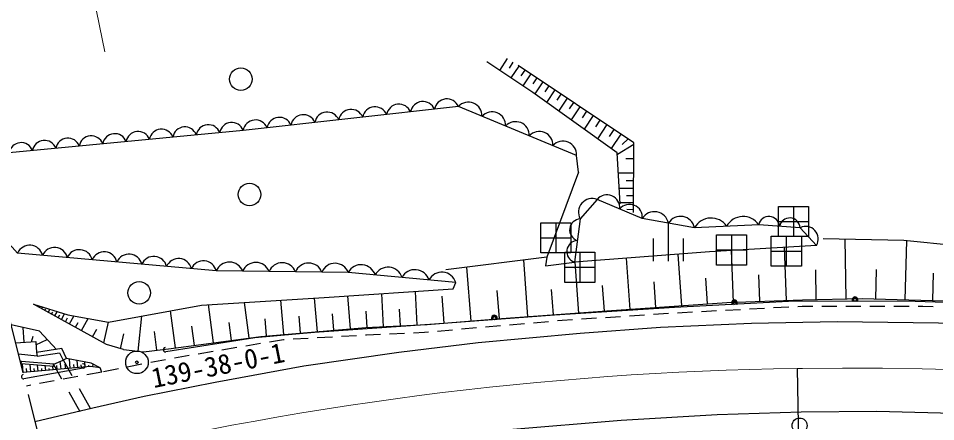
# Model space of a CAD drawing. Units: millimetres at full size, sheet at 1:1000; details may follow other scales. Extents: x 40000 to 680000, y 20000 to 380000.
# Drawn here: x 89450 to 150422, y 291264 to 318099 of the extents above; entities that cross this region are included whole.
import ezdxf
from ezdxf.enums import TextEntityAlignment as Align

# ---------------------------------------------------------------- set-up
doc = ezdxf.new("R2010")
doc.units = ezdxf.units.MM
doc.header["$LTSCALE"] = 1000
doc.linetypes.add('CHAIN', pattern=[18.5, 12, -1.5, 3.5, -1.5])
for name, color, linetype, lineweight in [('M-BGD', 7, 'Continuous', 25), ('M-BMK', 2, 'Continuous', 13), ('M-BMK-OTRS', 5, 'CHAIN', 25), ('M-BMK-ROW', 30, 'Continuous', 25), ('M-BMK-SRVR', 3, 'Continuous', 25), ('M-STR-HTXT', 7, 'Continuous', 13), ('M-STR-STRC', 7, 'Continuous', 25)]:
    doc.layers.add(name, color=color, linetype=linetype, lineweight=lineweight)
doc.styles.add('ＭＳ ゴシック', font='')
doc.styles.get('ＭＳ ゴシック').set_extended_font_data('MS Gothic')

msp = doc.modelspace()

# ---------------------------------------------------------------- linework, layer by layer
at = {"layer": 'M-BGD'}
for p, q in [((121935, 315421), (121441, 314634)), ((122329, 315173), (122081, 314780)), ((122721, 314925), (122192, 314132)), ((123118, 314660), (122853, 314264)), ((123514, 314396), (122985, 313602)), ((123911, 314131), (123646, 313734)), ((124307, 313866), (123775, 313068)), ((124706, 313600), (124440, 313201)), ((125105, 313334), (124555, 312510)), ((125517, 313059), (125242, 312647)), ((125929, 312784), (125361, 311933)), ((126354, 312500), (126070, 312075)), ((126779, 312216), (126193, 311338)), ((127218, 311923), (126925, 311484)), ((127657, 311630), (127052, 310723)), ((128111, 311327), (127808, 310874)), ((128564, 311025), (127939, 310089)), ((129032, 310712), (128720, 310244)), ((129500, 310400), (128855, 309433)), ((129983, 310077), (129589, 309708)), ((130370, 309704), (129266, 309033)), ((130363, 308747), (129821, 308751)), ((130355, 307790), (129335, 307798)), ((130347, 306769), (129392, 306777)), ((130351, 307280), (129841, 307284)), ((130343, 306292), (129866, 306295)), ((130340, 305814), (129445, 305821)), ((130336, 305367), (129889, 305370)), ((132651, 304447), (132651, 301947)), ((131651, 303447), (131651, 301947)), ((133651, 303447), (133651, 301947)), ((144473, 299430), (144400, 303396)), ((148398, 299372), (148506, 303297)), ((136982, 299205), (136853, 302651)), ((140508, 299337), (140377, 302863)), ((124583, 302220), (117872, 301362)), ((123317, 298246), (123041, 302023)), ((126709, 298494), (126462, 301887)), ((130116, 298738), (129877, 302145)), ((133542, 298979), (133302, 302405)), ((119541, 297962), (119264, 301540)), ((142490, 299393), (142454, 301376)), ((146436, 299425), (146490, 301388)), ((135262, 299099), (135141, 300819)), ((138745, 299271), (138679, 301034)), ((150229, 299322), (150279, 301152)), ((118344, 300095), (118523, 300530)), ((121428, 298108), (121282, 299996)), ((125013, 298370), (124889, 300067)), ((128413, 298619), (128288, 300322)), ((131829, 298859), (131709, 300571)), ((109330, 297250), (109142, 299492)), ((111531, 297434), (111347, 299635)), ((113731, 297582), (113614, 299784)), ((115961, 297701), (115843, 299931)), ((117752, 297823), (117613, 299612)), ((90782, 298900), (90812, 298954)), ((91001, 298779), (91061, 298888)), ((102431, 296512), (102087, 299054)), ((104801, 296832), (104481, 299203)), ((107087, 297063), (106896, 299353)), ((139055, 298798), (138057, 298746)), ((140653, 298881), (139655, 298829)), ((141557, 298928), (141253, 298913)), ((142252, 298928), (141557, 298928)), ((143852, 298927), (142852, 298928)), ((145452, 298926), (144452, 298927)), ((147052, 298926), (146052, 298926)), ((148652, 298925), (147652, 298925)), ((149574, 298924), (149252, 298924)), ((150252, 298900), (149574, 298924)), ((91220, 298659), (91274, 298757)), ((91439, 298538), (91548, 298735)), ((91658, 298418), (91737, 298560)), ((91877, 298297), (92034, 298582)), ((92096, 298176), (92199, 298363)), ((92315, 298056), (92520, 298428)), ((92579, 297911), (92724, 298174)), ((92842, 297766), (93133, 298293)), ((97406, 295955), (97659, 298300)), ((99889, 296169), (99554, 298647)), ((108208, 297156), (108115, 298278)), ((110430, 297342), (110338, 298443)), ((112630, 297523), (112571, 298624)), ((114846, 297641), (114787, 298756)), ((129472, 298246), (128474, 298180)), ((131068, 298350), (130070, 298285)), ((132665, 298454), (131667, 298389)), ((133580, 298514), (133264, 298493)), ((134262, 298549), (133580, 298514)), ((135860, 298632), (134861, 298580)), ((137458, 298715), (136459, 298663)), ((93245, 297544), (93424, 297869)), ((93648, 297322), (94092, 298128)), ((95130, 296506), (95440, 297895)), ((101160, 296340), (100988, 297611)), ((103616, 296672), (103456, 297857)), ((105942, 296967), (105846, 298112)), ((121495, 297636), (120499, 297549)), ((123089, 297774), (122093, 297688)), ((124683, 297913), (123687, 297826)), ((125606, 297993), (125281, 297965)), ((126278, 298037), (125606, 297993)), ((127875, 298141), (126877, 298076)), ((89829, 296552), (89762, 297527)), ((90332, 296586), (90442, 296955)), ((94389, 296914), (94672, 297428)), ((96241, 296120), (96468, 297112)), ((98648, 296018), (98502, 297260)), ((111920, 296982), (110921, 296927)), ((112582, 297018), (112519, 297015)), ((113518, 297061), (112582, 297018)), ((115116, 297135), (114117, 297089)), ((116449, 297197), (115715, 297163)), ((116713, 297220), (116449, 297197)), ((118307, 297358), (117311, 297272)), ((119901, 297497), (118905, 297410)), ((90621, 296375), (91367, 296723)), ((105548, 296459), (104562, 296294)), ((107081, 296716), (106140, 296558)), ((107127, 296719), (107081, 296716)), ((108724, 296806), (107726, 296752)), ((110322, 296894), (109323, 296839)), ((90691, 295629), (89459, 295754)), ((102392, 295930), (101406, 295765)), ((103970, 296195), (102984, 296029)), ((89654, 295266), (89575, 295289)), ((89642, 295116), (89654, 295266)), ((91802, 294946), (89642, 295116)), ((91814, 295096), (89654, 295266)), ((89776, 294526), (89721, 295110)), ((91814, 295096), (92430, 295359)), ((92290, 294762), (92241, 295285)), ((92655, 295468), (92430, 295359)), ((93025, 294322), (92445, 295366)), ((92903, 294819), (92845, 295432)), ((93401, 294866), (93357, 295334)), ((93899, 294912), (93868, 295237)), ((99239, 295388), (98257, 295198)), ((100814, 295665), (99828, 295500)), ((90024, 294549), (90001, 294798)), ((90273, 294573), (90227, 295070)), ((90522, 294596), (90503, 294801)), ((90771, 294619), (90733, 295030)), ((91020, 294643), (91005, 294805)), ((91269, 294666), (91239, 294991)), ((91518, 294689), (91507, 294808)), ((91767, 294713), (91745, 294951)), ((92346, 294103), (91798, 295089)), ((91802, 294946), (91798, 295089)), ((92029, 294737), (92004, 294999)), ((92597, 294790), (92568, 295097)), ((93152, 294842), (93130, 295077)), ((93650, 294889), (93634, 295051)), ((94989, 294564), (94005, 294382)), ((94147, 294936), (94140, 295018)), ((94395, 294921), (94423, 295083)), ((96097, 294779), (95115, 294588)), ((97668, 295083), (96686, 294893)), ((141224, 294805), (141727, 259809)), ((91842, 293981), (90859, 293799)), ((93415, 294272), (92432, 294090)), ((90270, 293685), (89990, 293627)), ((94240, 292137), (93511, 293448)), ((93561, 291918), (92832, 293229))]:
    msp.add_line(p, q, dxfattribs=at)
for points in [[(129448, 305768), (129260, 309144), (123642, 313163), (120582, 315207)], [(130335, 305173), (130371, 309818), (122674, 314956)], [(126679, 307859), (126548, 308980), (118700, 312226), (104390, 310647), (88834, 309153), (87508, 309272), (86945, 313162)], [(126679, 307859), (124583, 302220), (124491, 301641), (126406, 301883)], [(118523, 300530), (111380, 301190), (102602, 301290), (89405, 302481), (88666, 303285), (88272, 307135)], [(142498, 302991), (141413, 304169), (138662, 304368), (134399, 304164), (130920, 304786), (127921, 306050), (126792, 304755), (126406, 301883)], [(171057, 298382), (158868, 302262), (148299, 303317), (142938, 303426)], [(142498, 302991), (135390, 302563), (126406, 301883)], [(90458, 299078), (92731, 298362), (95440, 297895), (101626, 299025), (109777, 299532), (118344, 300095)], [(96439, 296059), (97771, 295915), (99614, 296131), (105564, 296935), (112548, 297519), (116619, 297736), (121575, 298119), (128566, 298630), (136538, 299189), (141564, 299376), (145536, 299450), (152535, 299258), (160530, 298983), (165561, 298701), (171057, 298382)], [(96439, 296059), (95310, 296406), (90458, 299078)], [(91986, 296060), (90851, 297275), (88971, 297711)], [(89269, 296514), (90606, 296605), (90655, 295876)], [(92655, 295468), (92338, 296123), (90655, 295876)], [(90655, 295876), (90691, 295629), (92193, 295849), (92430, 295359)], [(94888, 294837), (94281, 295158), (92655, 295468)], [(95000, 294561), (94888, 294837), (94251, 294945), (89765, 294525)]]:
    msp.add_lwpolyline(points, dxfattribs=at)
for centre, radius in [((104232, 314048), 750), ((104816, 306375), 750), ((97480, 299830), 750), ((141380, 291008), 500)]:
    msp.add_circle(centre, radius, dxfattribs=at)
for centre, radius, start, end in [((113161, 311380), 833, 22.54486, 170.04369), ((114751, 311556), 833, 22.54486, 170.04369), ((116341, 311731), 833, 22.54486, 170.04369), ((117931, 311906), 833, 22.54486, 170.04369), ((119370, 311623), 901, 357.04314, 138.01039), ((108391, 310854), 833, 22.54486, 170.04369), ((109981, 311029), 833, 22.54486, 170.04369), ((111571, 311205), 833, 22.54486, 170.04369), ((120940, 310974), 901, 357.04314, 138.01039), ((102076, 310215), 809, 20.44718, 170.52473), ((103632, 310365), 809, 20.44718, 170.52473), ((105210, 310503), 833, 22.54486, 170.04369), ((106800, 310679), 833, 22.54486, 170.04369), ((122509, 310325), 901, 357.04314, 138.01039), ((95854, 309618), 809, 20.44718, 170.52473), ((97409, 309767), 809, 20.44718, 170.52473), ((98965, 309917), 809, 20.44718, 170.52473), ((100521, 310066), 809, 20.44718, 170.52473), ((124079, 309675), 901, 357.04314, 138.01039), ((89631, 309020), 809, 20.44718, 170.52473), ((91187, 309170), 809, 20.44718, 170.52473), ((92743, 309319), 809, 20.44718, 170.52473), ((94298, 309468), 809, 20.44718, 170.52473), ((125648, 309026), 901, 357.04314, 138.01039), ((127594, 305196), 915, 69.02717, 208.78679), ((128573, 305502), 852, 354.33069, 139.96089), ((130073, 304870), 852, 354.33069, 139.96089), ((131728, 304286), 950, 11.4987, 148.24314), ((133467, 303975), 950, 11.4987, 148.24314), ((137627, 303668), 1249, 34.03483, 151.4242), ((139343, 304222), 696, 3.82271, 167.92874), ((126832, 304019), 737, 93.08587, 251.6041), ((135495, 303567), 1249, 34.03483, 151.4242), ((140719, 304123), 696, 3.82271, 167.92874), ((141783, 303421), 834, 328.91854, 116.31805), ((126639, 302583), 737, 93.08587, 251.6041), ((90206, 302136), 872, 12.99805, 156.68889), ((91855, 301987), 872, 12.99805, 156.68889), ((93505, 301838), 872, 12.99805, 156.68889), ((95155, 301689), 872, 12.99805, 156.68889), ((96804, 301541), 872, 12.99805, 156.68889), ((98454, 301392), 872, 12.99805, 156.68889), ((100104, 301243), 872, 12.99805, 156.68889), ((101753, 301094), 872, 12.99805, 156.68889), ((103476, 300938), 942, 20.64239, 158.04965), ((105232, 300918), 942, 20.64239, 158.04965), ((106988, 300898), 942, 20.64239, 158.04965), ((108743, 300878), 942, 20.64239, 158.04965), ((110499, 300858), 942, 20.64239, 158.04965), ((112239, 300739), 970, 17.14742, 152.30462), ((114025, 300574), 970, 17.14742, 152.30462), ((115811, 300409), 970, 17.14742, 152.30462), ((117596, 300245), 970, 17.14742, 152.30462)]:
    msp.add_arc(centre, radius, start, end, dxfattribs=at)
at = {"layer": 'M-BMK'}
msp.add_lwpolyline([(186590, 292356), (183947, 292589), (181304, 292821), (178660, 293050), (176017, 293272), (173372, 293488), (170727, 293694), (168081, 293888), (165434, 294070), (162786, 294237), (160137, 294387), (157487, 294518), (154836, 294629), (152184, 294718), (149532, 294782), (146879, 294820), (144226, 294830), (141572, 294810), (141224, 294805)], dxfattribs=at)
msp.add_arc((144385, 74828), 220000, 90.8232, 103.9599, dxfattribs=at)
at = {"layer": 'M-BMK-OTRS'}
msp.add_line((101993, 245522), (81833, 326313), dxfattribs=at)
at = {"layer": 'M-BMK-ROW'}
for p, q in [((139978, 303577), (139978, 305577)), ((139978, 305577), (141978, 305577)), ((140978, 305577), (140978, 303577)), ((141978, 305577), (141978, 303577)), ((124175, 302490), (124175, 304490)), ((124175, 304490), (126175, 304490)), ((125175, 304490), (125175, 302490)), ((126175, 304490), (126175, 302490)), ((139978, 304577), (141978, 304577)), ((135859, 301687), (135859, 303687)), ((135859, 303687), (137859, 303687)), ((136859, 303687), (136859, 301687)), ((137859, 303687), (137859, 301687)), ((124175, 303490), (126175, 303490)), ((139495, 301617), (139495, 303617)), ((139495, 303617), (141495, 303617)), ((141978, 303577), (139978, 303577)), ((140495, 303617), (140495, 301617)), ((141495, 303617), (141495, 301617)), ((126175, 302490), (124175, 302490)), ((125774, 300534), (125774, 302534)), ((125774, 302534), (127774, 302534)), ((126774, 302534), (126774, 300534)), ((127774, 302534), (127774, 300534)), ((135859, 302687), (137859, 302687)), ((139495, 302617), (141495, 302617)), ((125774, 301534), (127774, 301534)), ((137859, 301687), (135859, 301687)), ((141495, 301617), (139495, 301617)), ((127774, 300534), (125774, 300534))]:
    msp.add_line(p, q, dxfattribs=at)
at = {"layer": 'M-BMK-SRVR'}
for radius in [750, 90]:
    msp.add_circle((97335, 295212), radius, dxfattribs=at)
at = {"layer": 'M-STR-HTXT'}
msp.add_line((95190, 315859), (92191, 330556), dxfattribs=at)
at = {"layer": 'M-STR-STRC'}
msp.add_line((93762, 294815), (89824, 294108), dxfattribs=at)
for points in [[(171333, 298144), (165013, 298594), (157025, 299004), (149059, 299249), (141057, 299276), (133059, 298854), (125088, 298340), (117104, 297748), (109143, 297194), (105166, 296834), (99263, 295902)], [(97812, 292968), (102532, 293903), (108418, 294969), (114743, 295893), (120012, 296527), (126790, 297162), (132130, 297542), (138174, 297817), (143880, 297938), (150604, 297847), (157085, 297607), (163131, 297295), (170716, 296758), (175603, 296360), (186148, 295463), (200581, 294206), (213819, 293070)], [(90546, 291266), (94399, 292185), (97812, 292968)], [(214942, 286924), (209925, 287360), (199542, 288272), (189546, 289142), (179653, 290009), (172806, 290577), (165759, 291121), (158843, 291516), (152437, 291789), (146516, 291934), (141481, 291905), (135890, 291720), (129524, 291352), (122048, 290716), (115426, 289943), (109333, 289009), (100610, 287392)]]:
    msp.add_lwpolyline(points, dxfattribs=at)
for centre in [(145059, 299375), (137052, 299177), (121087, 298156)]:
    msp.add_circle(centre, 100, dxfattribs=at)
for centre, radius, start, end in [((145059, 299375), 188, 322.93672, 216.67652), ((145059, 299375), 150, 311.21624, 228.397), ((145059, 299375), 112, 269.80664, 269.80659), ((137052, 299177), 188, 326.15435, 219.89414), ((137052, 299177), 150, 314.43387, 231.61462), ((137052, 299177), 112, 273.02427, 273.02422), ((121087, 298156), 188, 327.36837, 221.10817), ((121087, 298156), 150, 315.64789, 232.82865), ((121087, 298156), 112, 274.2383, 274.23825), ((99240, 296050), 150, 98.96778, 278.96778), ((93736, 294962), 150, 280.16597, 100.16597), ((89798, 294256), 150, 100.16597, 280.16597)]:
    msp.add_arc(centre, radius, start, end, dxfattribs=at)

# ---------------------------------------------------------------- texts
at = {"layer": 'M-BMK-SRVR', "style": 'ＭＳ ゴシック'}
msp.add_text('139-38-0-1', height=1320, rotation=11.31, dxfattribs=at).set_placement((98516, 293107), align=Align.BOTTOM_LEFT)

doc.saveas('drawing.dxf')
